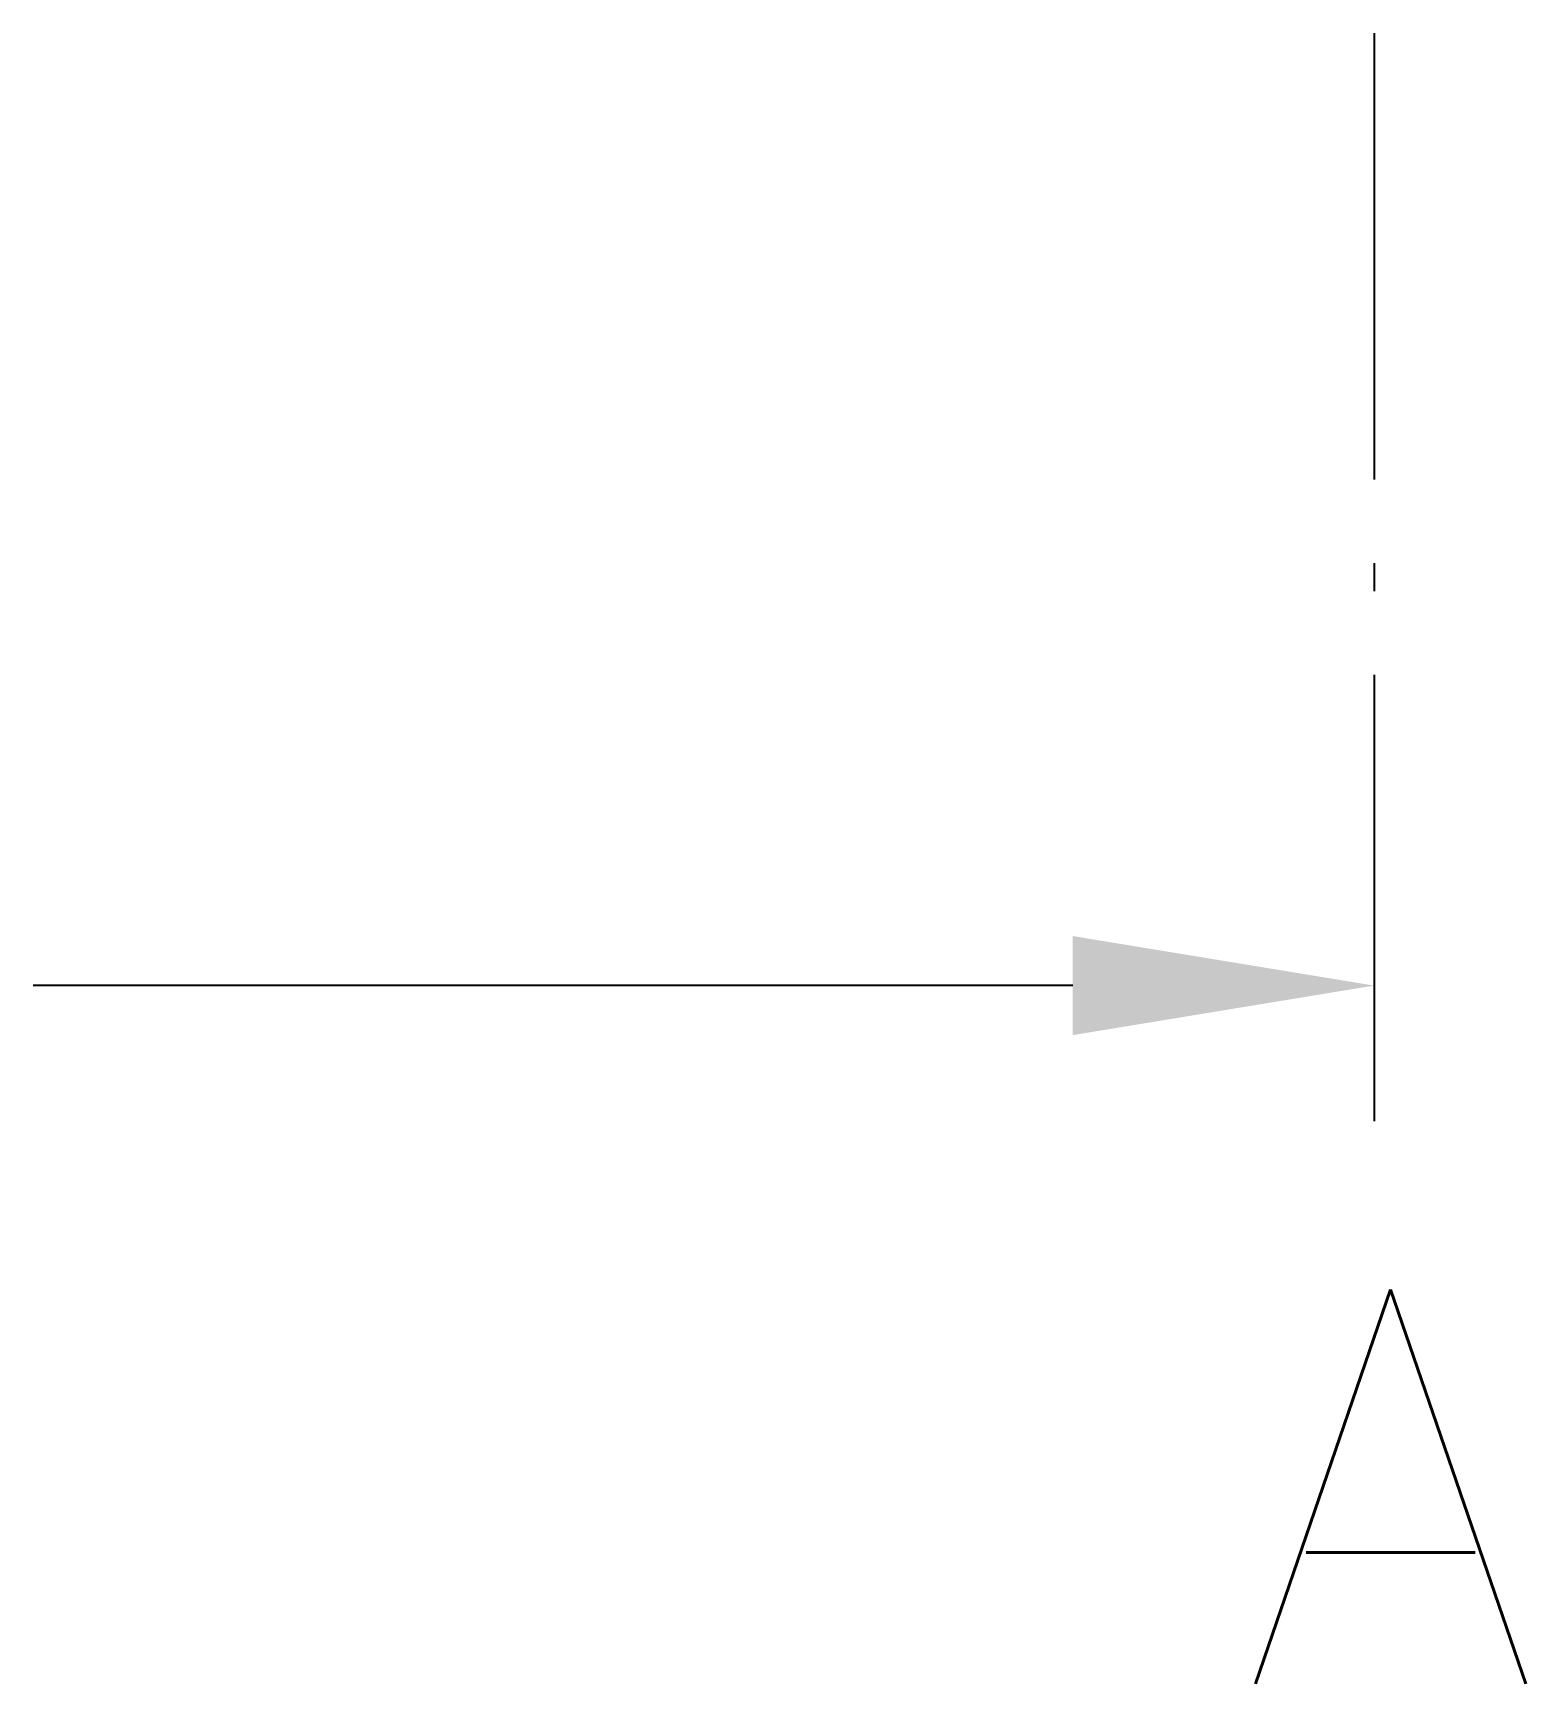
# Model space of a CAD drawing. Header units: millimetres. Extents: x 1.3 to 14.7, y 0 to 14.8.
import ezdxf
from ezdxf import colors
from ezdxf.entities.mleader import LeaderData, LeaderLine
from ezdxf.math import Vec2, Vec3

# ---------------------------------------------------------------- set-up
doc = ezdxf.new("R2010")
doc.units = ezdxf.units.MM
doc.header["$LTSCALE"] = 0.5
doc.layers.add('31-SYMBOLE', color=31, linetype='Continuous', lineweight=25, plot=False)
doc.styles.get("Standard").update_dxf_attribs({"font": 'simplex.shx', "width": 0.85, "oblique": 15})

msp = doc.modelspace()

# ---------------------------------------------------------------- linework, layer by layer
at = {"layer": '31-SYMBOLE'}
for p, q in [((13.365, 14.791), (13.365, 10.791)), ((13.365, 10.041), (13.365, 9.791)), ((13.365, 9.041), (13.365, 5.041))]:
    msp.add_line(p, q, dxfattribs=at)

# ---------------------------------------------------------------- texts
msp.add_attdef('A', (12.15, 0), '', height=3.535, dxfattribs=at)

# ---------------------------------------------------------------- leaders
ml = msp.add_multileader_mtext('Standard', dxfattribs=at)
ml.set_content('', color=256)
ml.set_leader_properties()
ml.build(insert=Vec2(0, 0))
ml.multileader.update_dxf_attribs({"text_right_attachment_type": 6, "dogleg_length": 0.36, "arrow_head_size": 2.7, "scale": 15})
ctx = ml.context
ctx.base_point, ctx.scale, ctx.char_height, ctx.arrow_head_size, ctx.landing_gap_size, ctx.plane_origin = Vec3(0, 7.607), 15, 2.7, 2.7, 1.35, Vec3(13.365, 6.257)
ctx.right_attachment, ctx.text_align_type = 6, 2
notes = []
notes.append((ctx, [(0, (1, 1, 0), (6.568, 6.257), (-1, 0), 3.868, [(0, [(13.365, 6.257)], 0, [])])]))
ctx.mtext.insert, ctx.mtext.alignment, ctx.mtext.flow_direction = Vec3(1.35, 8.957), 3, 5
for ctx, leaders in notes:
    for number, flags, end, landing, length, lines in leaders:
        leader = LeaderData()
        leader.index, (leader.has_last_leader_line, leader.has_dogleg_vector, leader.attachment_direction) = number, flags
        leader.last_leader_point, leader.dogleg_vector, leader.dogleg_length = Vec3(end), Vec3(landing), length
        for number, points, colour, breaks in lines:
            line = LeaderLine()
            line.index, line.vertices, line.color, line.breaks = number, Vec3.list(points), colors.encode_raw_color(colour), breaks
            leader.lines.append(line)
        ctx.leaders.append(leader)

doc.saveas('drawing.dxf')
